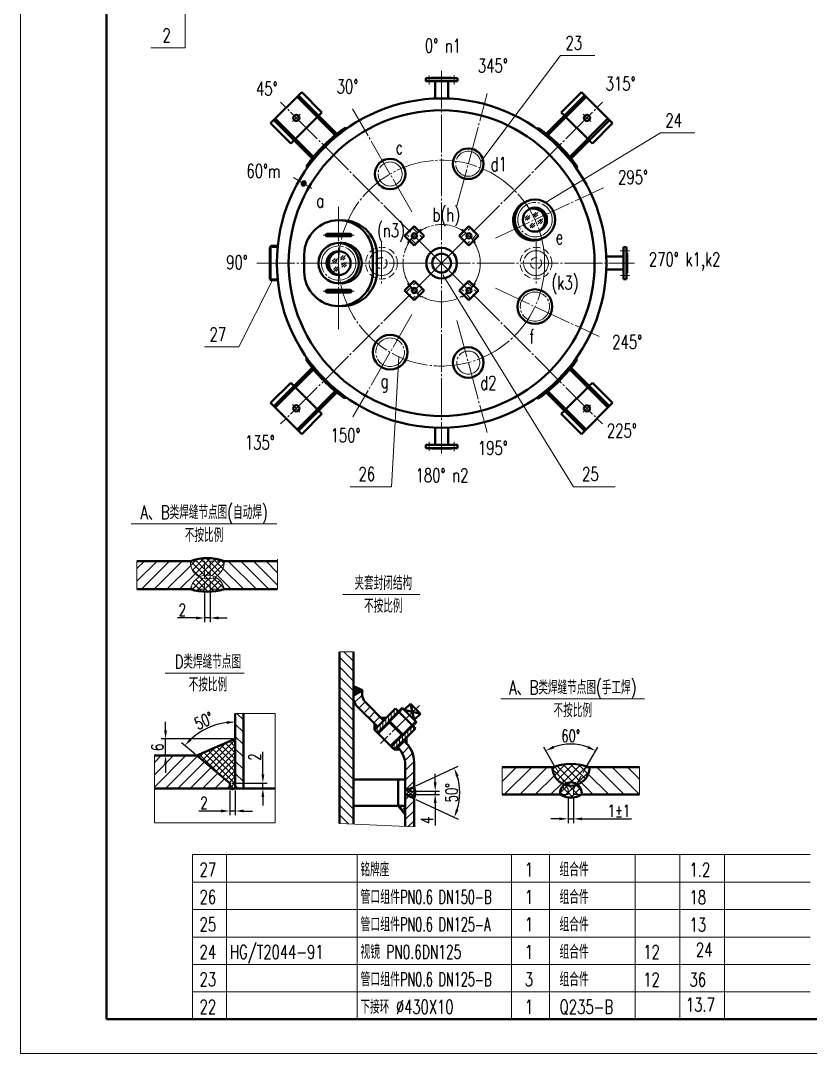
# Model space of a CAD drawing. Header units: millimetres. Extents: x 1794 to 2214, y -1115 to -518.
# Drawn here: x 1793.9 to 2023.9, y -1114.6 to -813.6 of the extents above; entities that cross this region are included whole.
import ezdxf

# ---------------------------------------------------------------- set-up
doc = ezdxf.new("R2010")
doc.units = ezdxf.units.MM
doc.linetypes.add('JIS_02_2.0', pattern=[3, 2, -1])
doc.linetypes.add('JIS_08_11', pattern=[12.8, 11, -0.6, 0.6, -0.6])
for name, color, linetype, lineweight in [('中心线', 4, 'JIS_08_11', 20), ('外壳线', 1, 'Continuous', 40), ('尺寸线', 2, 'Continuous', 20), ('虚线', 3, 'JIS_02_2.0', 20)]:
    doc.layers.add(name, color=color, linetype=linetype, lineweight=lineweight)
doc.styles.get("Standard").update_dxf_attribs({"font": 'romans.shx', "width": 0.707, "height": 3.5, "bigfont": 'hzfs.shx'})
doc.styles.add('文字', font='romans.shx', dxfattribs={"width": 0.7, "height": 4, "bigfont": 'hzfs.shx'})
doc.dimstyles.new('ISO-25', dxfattribs={"dimtxt": 3.5, "dimasz": 2.5, "dimexe": 1.25, "dimexo": 0.625, "dimtad": 1, "dimtxsty": 'Standard', "dimcen": 2.5, "dimadec": 0, "dimazin": 0, "dimtfac": 1, "dimtmove": 0, "dimatfit": 0, "dimfxl": 1, "dimarcsym": 0})

# ---------------------------------------------------------------- blocks, each defined once
blk = doc.blocks.new('*D168')
at = {"layer": 'DEFPOINTS', "color": 0}
for p in [(1956.68, -1024.69), (1949.67, -1031.21), (1958.65, -1031.21), (1953.36, -1037.61), (1954.96, -1037.61)]:
    blk.add_point(p, dxfattribs=at)
at = {"layer": '尺寸线', "color": 0, "lineweight": -2}
for p, q in [((1949.36, -1030.67), (1946.28, -1025.34)), ((1958.97, -1030.67), (1962.05, -1025.34))]:
    blk.add_line(p, q, dxfattribs=at)
blk.add_arc((1954.16, -1038.99), 14.52, 69.8772, 110.1228, dxfattribs=at)
at = {"layer": '尺寸线', "color": 0}
for points in [[(1949.34, -1025.74), (1948.99, -1024.98), (1946.9, -1026.42)], [(1959.33, -1024.98), (1958.98, -1025.74), (1961.42, -1026.42)]]:
    blk.add_solid(points, dxfattribs=at)
at = {"layer": '尺寸线', "color": 0, "insert": (1954.16, -1022.1), "char_height": 3.5, "attachment_point": 5}
blk.add_mtext('60°', dxfattribs=at)
blk = doc.blocks.new('*D169')
at = {"layer": 'DEFPOINTS', "color": 0}
for p in [(1953.36, -1039.21), (1954.96, -1039.21), (1954.96, -1046.27)]:
    blk.add_point(p, dxfattribs=at)
at = {"layer": '尺寸线', "color": 0, "lineweight": -2}
for p, q in [((1953.36, -1039.84), (1953.36, -1047.52)), ((1954.96, -1039.84), (1954.96, -1047.52)), ((1950.86, -1046.27), (1948.36, -1046.27)), ((1953.36, -1046.27), (1954.96, -1046.27)), ((1957.46, -1046.27), (1971.84, -1046.27))]:
    blk.add_line(p, q, dxfattribs=at)
at = {"layer": '尺寸线', "color": 0}
for points in [[(1950.86, -1045.85), (1950.86, -1046.68), (1953.36, -1046.27)], [(1957.46, -1045.85), (1957.46, -1046.68), (1954.96, -1046.27)]]:
    blk.add_solid(points, dxfattribs=at)
at = {"layer": '尺寸线', "color": 0, "insert": (1968.21, -1043.89), "char_height": 3.5, "attachment_point": 5}
blk.add_mtext('{\\Fromans|c134;1%%P1}', dxfattribs=at)
blk = doc.blocks.new('*D170')
at = {"layer": 'DEFPOINTS', "color": 0}
for p in [(1847.48, -979.37), (1849.11, -979.37), (1847.48, -987.72)]:
    blk.add_point(p, dxfattribs=at)
at = {"layer": '尺寸线', "color": 0, "lineweight": -2}
for p, q in [((1847.48, -980), (1847.48, -988.97)), ((1849.11, -980), (1849.11, -988.97)), ((1844.98, -987.72), (1839.58, -987.72)), ((1849.11, -987.72), (1847.48, -987.72)), ((1851.61, -987.72), (1854.11, -987.72))]:
    blk.add_line(p, q, dxfattribs=at)
at = {"layer": '尺寸线', "color": 0}
for points in [[(1844.98, -987.3), (1844.98, -988.14), (1847.48, -987.72)], [(1851.61, -987.3), (1851.61, -988.14), (1849.11, -987.72)]]:
    blk.add_solid(points, dxfattribs=at)
at = {"layer": '尺寸线', "color": 0, "insert": (1841.03, -985.35), "char_height": 3.5, "attachment_point": 5}
blk.add_mtext('2', dxfattribs=at)
blk = doc.blocks.new('*D173')
at = {"layer": 'DEFPOINTS', "color": 0}
for p in [(1854.82, -1037.42), (1856.42, -1037.42), (1856.42, -1043.98)]:
    blk.add_point(p, dxfattribs=at)
at = {"layer": '尺寸线', "color": 0, "lineweight": -2}
for p, q in [((1854.82, -1038.04), (1854.82, -1045.23)), ((1856.42, -1038.04), (1856.42, -1045.23)), ((1852.32, -1043.98), (1845.86, -1043.98)), ((1856.42, -1043.98), (1854.82, -1043.98)), ((1858.92, -1043.98), (1861.42, -1043.98))]:
    blk.add_line(p, q, dxfattribs=at)
at = {"layer": '尺寸线', "color": 0}
for points in [[(1852.32, -1043.56), (1852.32, -1044.39), (1854.82, -1043.98)], [(1858.92, -1043.56), (1858.92, -1044.39), (1856.42, -1043.98)]]:
    blk.add_solid(points, dxfattribs=at)
at = {"layer": '尺寸线', "color": 0, "insert": (1847.31, -1041.6), "char_height": 3.5, "attachment_point": 5}
blk.add_mtext('2', dxfattribs=at)
blk = doc.blocks.new('*D174')
at = {"layer": 'DEFPOINTS', "color": 0}
for p in [(1854.78, -1035.82), (1854.82, -1037.42), (1864.49, -1037.42)]:
    blk.add_point(p, dxfattribs=at)
at = {"layer": '尺寸线', "color": 0, "lineweight": -2}
for p, q in [((1864.49, -1033.32), (1864.49, -1026.78)), ((1855.4, -1035.82), (1865.74, -1035.82)), ((1855.45, -1037.42), (1865.74, -1037.42)), ((1864.49, -1037.42), (1864.49, -1035.82)), ((1864.49, -1039.92), (1864.49, -1042.42))]:
    blk.add_line(p, q, dxfattribs=at)
at = {"layer": '尺寸线', "color": 0}
for points in [[(1864.07, -1033.32), (1864.9, -1033.32), (1864.49, -1035.82)], [(1864.07, -1039.92), (1864.9, -1039.92), (1864.49, -1037.42)]]:
    blk.add_solid(points, dxfattribs=at)
at = {"layer": '尺寸线', "color": 0, "insert": (1862.11, -1028.23), "char_height": 3.5, "attachment_point": 5, "rotation": 90}
blk.add_mtext('2', dxfattribs=at)
blk = doc.blocks.new('*D175')
at = {"layer": 'DEFPOINTS', "color": 0}
for p in [(1850.93, -1018.85), (1856.42, -1022.97), (1845.25, -1027.82), (1854.82, -1035.85), (1856.42, -1037.42)]:
    blk.add_point(p, dxfattribs=at)
at = {"layer": '尺寸线', "color": 0, "lineweight": -2}
for p, q in [((1856.42, -1022.34), (1856.42, -1016.79)), ((1844.77, -1027.42), (1840.79, -1024.08))]:
    blk.add_line(p, q, dxfattribs=at)
blk.add_arc((1856.42, -1037.2), 19.15, 97.4844, 132.5156, dxfattribs=at)
at = {"layer": '尺寸线', "color": 0}
for points in [[(1853.9, -1017.79), (1853.96, -1018.62), (1856.42, -1018.04)], [(1843.78, -1023.37), (1843.18, -1022.79), (1841.75, -1024.89)]]:
    blk.add_solid(points, dxfattribs=at)
at = {"layer": '尺寸线', "color": 0, "insert": (1847.33, -1017.69), "char_height": 3.5, "attachment_point": 5, "rotation": 25}
blk.add_mtext('50°', dxfattribs=at)
blk = doc.blocks.new('*D176')
at = {"layer": 'DEFPOINTS', "color": 0}
for p in [(1836.14, -1022.97), (1856.42, -1022.97), (1845.25, -1027.82)]:
    blk.add_point(p, dxfattribs=at)
at = {"layer": '尺寸线', "color": 0, "lineweight": -2}
for p, q in [((1836.14, -1020.47), (1836.14, -1017.97)), ((1855.8, -1022.97), (1834.89, -1022.97)), ((1836.14, -1027.82), (1836.14, -1022.97)), ((1844.62, -1027.82), (1834.89, -1027.82)), ((1836.14, -1030.32), (1836.14, -1032.82))]:
    blk.add_line(p, q, dxfattribs=at)
at = {"layer": '尺寸线', "color": 0}
for points in [[(1835.73, -1020.47), (1836.56, -1020.47), (1836.14, -1022.97)], [(1835.73, -1030.32), (1836.56, -1030.32), (1836.14, -1027.82)]]:
    blk.add_solid(points, dxfattribs=at)
at = {"layer": '尺寸线', "color": 0, "insert": (1833.77, -1025.39), "char_height": 3.5, "attachment_point": 5, "rotation": 90}
blk.add_mtext('6', dxfattribs=at)
blk = doc.blocks.new('*D171')
at = {"layer": 'DEFPOINTS', "color": 0}
for p in [(1905.96, -1038.15), (1908.52, -1036.95), (1905.96, -1039.17), (1908.52, -1040.37), (1921.64, -1041.12)]:
    blk.add_point(p, dxfattribs=at)
at = {"layer": '尺寸线', "color": 0, "lineweight": -2}
for p, q in [((1909.08, -1036.69), (1921.36, -1030.96)), ((1909.08, -1040.63), (1921.36, -1046.36))]:
    blk.add_line(p, q, dxfattribs=at)
blk.add_arc((1904.86, -1038.66), 16.96, 343.4534, 16.5466, dxfattribs=at)
at = {"layer": '尺寸线', "color": 0}
for points in [[(1920.73, -1033.98), (1921.51, -1033.68), (1920.23, -1031.49)], [(1921.51, -1043.64), (1920.73, -1043.34), (1920.23, -1045.83)]]:
    blk.add_solid(points, dxfattribs=at)
at = {"layer": '尺寸线', "color": 0, "insert": (1919.45, -1038.66), "char_height": 3.5, "attachment_point": 5, "rotation": 90}
blk.add_mtext('50°', dxfattribs=at)
blk = doc.blocks.new('*D172')
at = {"layer": 'DEFPOINTS', "color": 0}
for p in [(1905.96, -1038.15), (1905.96, -1039.17), (1914.67, -1039.17)]:
    blk.add_point(p, dxfattribs=at)
at = {"layer": '尺寸线', "color": 0, "lineweight": -2}
for p, q in [((1914.67, -1035.65), (1914.67, -1033.15)), ((1906.58, -1038.15), (1915.92, -1038.15)), ((1914.67, -1038.15), (1914.67, -1039.17)), ((1906.58, -1039.17), (1915.92, -1039.17)), ((1914.67, -1041.67), (1914.67, -1048.18))]:
    blk.add_line(p, q, dxfattribs=at)
at = {"layer": '尺寸线', "color": 0}
for points in [[(1914.25, -1035.65), (1915.09, -1035.65), (1914.67, -1038.15)], [(1914.25, -1041.67), (1915.09, -1041.67), (1914.67, -1039.17)]]:
    blk.add_solid(points, dxfattribs=at)
at = {"layer": '尺寸线', "color": 0, "insert": (1912.29, -1046.67), "char_height": 3.5, "attachment_point": 5, "rotation": 90}
blk.add_mtext('4', dxfattribs=at)

msp = doc.modelspace()

# ---------------------------------------------------------------- hatches: boundary and pattern name
at = {"layer": '尺寸线'}
h = msp.add_hatch(dxfattribs=at)
h.set_pattern_fill('ANSI31', color=256, scale=0.8192, style=0)
h.set_pattern_definition([(45, (1549.7587, -765.866), (-1.839156, 1.839156), [])])
h.paths.add_polyline_path([(1843.38, -979.375, -0.235513), (1845.992, -975.775, -0.2911427), (1843.38, -971.183), (1827.815, -971.183), (1827.815, -979.375)])
h = msp.add_hatch(dxfattribs=at)
h.set_pattern_fill('ANSI37', color=256, scale=0.4096, style=0)
h.set_pattern_definition([(45, (1549.7587, -765.8659), (-0.919578, 0.919578), []), (135, (1549.7587, -765.8659), (-0.919578, -0.919578), [])])
h.paths.add_polyline_path([(1853.21, -971.183), (1849.114, -971.183), (1849.114, -975.279, -0.0789904), (1850.598, -975.775, 0.2911427)])
h.paths.add_polyline_path([(1847.476, -971.183), (1843.38, -971.183, 0.2911427), (1845.992, -975.775, -0.0789904), (1847.476, -975.279)])
h.paths.add_polyline_path([(1849.114, -971.183, 0.3120562), (1847.476, -971.183), (1847.476, -975.279, -0.0827625), (1849.114, -975.279)])
h.paths.add_polyline_path([(1849.114, -975.279, 0.0827625), (1847.476, -975.279), (1847.476, -976.279, 0.0838161), (1849.114, -976.279)])
h.paths.add_polyline_path([(1847.476, -976.279, -0.0801128), (1845.992, -975.775, 0.235513), (1843.38, -979.375), (1847.476, -979.375)])
h.paths.add_polyline_path([(1849.114, -976.279, -0.0838161), (1847.476, -976.279), (1847.476, -979.375, 0.1862063), (1849.114, -979.375)])
h.paths.add_polyline_path([(1850.598, -975.775, -0.0801128), (1849.114, -976.279), (1849.114, -979.375), (1853.21, -979.375, 0.235513)])
h.paths.add_polyline_path([(1853.21, -979.375), (1849.114, -979.375, -0.1862063), (1847.476, -979.375), (1843.38, -979.375, 0.1475319)])
h.paths.add_polyline_path([(1843.38, -971.183), (1847.476, -971.183, -0.3120562), (1849.114, -971.183), (1853.21, -971.183, 0.1836667)])
h = msp.add_hatch(dxfattribs=at)
h.set_pattern_fill('ANSI31', color=256, scale=0.8192, angle=90, style=0)
h.set_pattern_definition([(135, (1549.7587, -765.866), (-1.839156, -1.839156), [])])
h.paths.add_polyline_path([(1853.21, -971.183, -0.2911427), (1850.598, -975.775, -0.235513), (1853.21, -979.375), (1868.775, -979.375), (1868.775, -971.183)])
h = msp.add_hatch(dxfattribs=at)
h.set_pattern_fill('ANSI31', color=256, scale=0.64, angle=90, style=0)
h.set_pattern_definition([(135, (261.9281, -1426.1074), (-1.436841, -1.436841), [])])
h.paths.add_polyline_path([(1890.854, -997.547), (1886.758, -997.595), (1886.758, -1047.652), (1890.854, -1047.827)])
h = msp.add_hatch(dxfattribs=at)
h.set_pattern_fill('ANSI37', color=256, scale=0.128, style=0)
h.set_pattern_definition([(45, (1714.9337, -825.04174), (-0.2873682, 0.2873682), []), (135, (1714.9337, -825.04174), (-0.2873682, -0.2873682), [])])
h.paths.add_polyline_path([(1893.514, -1008.763), (1890.854, -1007.613), (1890.854, -1010.299)])
h.paths.add_polyline_path([(1900.46, -1016.812), (1898.877, -1016.812), (1899.664, -1017.6)])
h.paths.add_polyline_path([(1896.959, -1018.515), (1896.959, -1020.275), (1897.844, -1019.4)])
h.paths.add_polyline_path([(1906.336, -1022.523), (1905.457, -1023.392), (1906.269, -1024.204, -0.0031119), (1906.336, -1024.272)])
h.paths.add_polyline_path([(1903.709, -1025.265), (1903.636, -1025.192), (1902.72, -1026.099), (1904.431, -1026.099, 0.0359744)])
h = msp.add_hatch(dxfattribs=at)
h.set_pattern_fill('ANSI31', color=256, scale=0.64, style=0)
h.set_pattern_definition([(45, (261.9281, -1426.1074), (-1.436841, 1.436841), [])])
h.paths.add_polyline_path([(1894.566, -1012.501, -0.263864), (1893.514, -1008.763), (1890.854, -1010.299), (1890.854, -1010.819, 0.1989124), (1891.979, -1013.535), (1897.844, -1019.4), (1899.664, -1017.6)])
h.paths.add_polyline_path([(1906.269, -1024.204), (1905.457, -1023.392), (1903.636, -1025.192), (1903.709, -1025.265, -0.1989124), (1905.958, -1030.695), (1905.958, -1038.148), (1908.518, -1036.955), (1908.518, -1029.635, 0.1989124)])
h.paths.add_polyline_path([(1908.518, -1040.366), (1905.958, -1039.172), (1905.958, -1048.475), (1908.518, -1048.585)])
h = msp.add_hatch(dxfattribs=at)
h.set_pattern_fill('ANSI31', color=256, scale=0.256, angle=45, style=0)
h.set_pattern_definition([(90, (1714.9337, -825.0417), (-0.8128, 2e-16), [])])
h.paths.add_polyline_path([(1901.245, -1017.656), (1903.951, -1014.966), (1903.148, -1014.154), (1896.959, -1020.275), (1897.769, -1021.094)])
h.paths.add_polyline_path([(1904.221, -1015.239), (1903.951, -1014.966), (1901.245, -1017.656), (1901.516, -1017.929), (1901.516, -1017.928)])
h.paths.add_polyline_path([(1901.516, -1017.929), (1901.245, -1017.656), (1897.769, -1021.094), (1898.039, -1021.367)])
h.paths.add_polyline_path([(1908.908, -1019.979), (1908.1, -1019.162), (1905.394, -1021.834), (1905.399, -1021.84), (1901.91, -1025.28), (1902.72, -1026.099)])
h.paths.add_polyline_path([(1908.1, -1019.162), (1907.838, -1018.897), (1905.129, -1021.567), (1905.394, -1021.834)])
h.paths.add_polyline_path([(1905.399, -1021.84), (1905.129, -1021.567), (1901.64, -1025.007), (1901.91, -1025.28)])
h = msp.add_hatch(dxfattribs=at)
h.set_pattern_fill('ANSI31', color=256, scale=0.8, angle=90, style=0)
h.set_pattern_definition([(135, (1870.0118, -633.502), (-1.796051, -1.796051), [])])
h.paths.add_polyline_path([(1858.823, -1015.563), (1856.423, -1015.563), (1856.423, -1037.417), (1858.823, -1037.417)])
h = msp.add_hatch(dxfattribs=at)
h.set_pattern_fill('ANSI37', color=256, scale=0.4, style=0)
h.set_pattern_definition([(45, (1583.283, -1055.6608), (-0.8980256, 0.8980256), []), (135, (1583.283, -1055.6608), (-0.8980256, -0.8980256), [])])
h.paths.add_polyline_path([(1845.246, -1027.817), (1854.78, -1035.817), (1854.823, -1035.817), (1854.823, -1037.417, 0.222292), (1856.423, -1037.417), (1856.423, -1022.969)])
h = msp.add_hatch(dxfattribs=at)
h.set_pattern_fill('ANSI31', color=256, scale=0.8, style=0)
h.set_pattern_definition([(45, (1870.0118, -633.502), (-1.796051, 1.796051), [])])
h.paths.add_polyline_path([(1832.891, -1027.817), (1832.891, -1037.417), (1854.823, -1037.417), (1854.823, -1035.854), (1845.246, -1027.817)])
h = msp.add_hatch(dxfattribs=at)
h.set_pattern_fill('ANSI31', color=256, style=0)
h.set_pattern_definition([(45, (-575.6833, -366.2017), (-2.245064, 2.245064), [])])
h.paths.add_polyline_path([(1934.158, -1031.212), (1934.158, -1039.212), (1951.079, -1039.212, -0.2719444), (1952.285, -1036.26, -0.3104357), (1948.828, -1031.212)])
h = msp.add_hatch(dxfattribs=at)
h.set_pattern_fill('ANSI37', color=256, scale=0.5, angle=90, style=0)
h.set_pattern_definition([(135, (-575.6833, -366.2017), (-1.122532, -1.122532), []), (225, (-575.6833, -366.2017), (1.122532, -1.122532), [])])
h.paths.add_polyline_path([(1958.655, -1031.212), (1959.633, -1031.212, 0.1787371), (1948.828, -1031.212), (1949.67, -1031.212), (1952.498, -1036.111, -0.2876478), (1955.844, -1036.081)])
h.paths.add_polyline_path([(1949.67, -1031.212), (1948.828, -1031.212, 0.3104357), (1952.285, -1036.26, -0.0206449), (1952.498, -1036.111)])
h.paths.add_polyline_path([(1959.633, -1031.212), (1958.655, -1031.212), (1955.844, -1036.081, -0.0274943), (1956.128, -1036.278, 0.3130103)])
h.paths.add_polyline_path([(1955.844, -1036.081, 0.2876478), (1952.498, -1036.111), (1952.659, -1036.388, 0.1406748), (1955.639, -1036.435)])
h.paths.add_polyline_path([(1953.358, -1037.6), (1952.659, -1036.388, -0.0182708), (1952.285, -1036.26, 0.2719444), (1951.079, -1039.212), (1953.358, -1039.212)])
h.paths.add_polyline_path([(1956.128, -1036.278, -0.0237855), (1955.639, -1036.435), (1954.958, -1037.615), (1954.958, -1039.212), (1957.311, -1039.212, 0.2694259)])
h.paths.add_polyline_path([(1954.958, -1037.615), (1955.639, -1036.435, -0.1406748), (1952.659, -1036.388), (1953.365, -1037.612), (1953.358, -1039.212), (1951.079, -1039.212, 0.2732853), (1957.311, -1039.212), (1954.958, -1039.212)])
h = msp.add_hatch(dxfattribs=at)
h.set_pattern_fill('ANSI31', color=256, angle=90, style=0)
h.set_pattern_definition([(135, (-575.6833, -366.2017), (-2.245064, -2.245064), [])])
h.paths.add_polyline_path([(1974.158, -1039.212), (1974.158, -1031.212), (1959.633, -1031.212, -0.3130103), (1956.128, -1036.278, -0.2694259), (1957.311, -1039.212)])
h = msp.add_hatch(dxfattribs=at)
h.set_pattern_fill('ANSI37', color=256, scale=0.256, style=0)
h.set_pattern_definition([(45, (1714.9337, -821.1939), (-0.5747364, 0.5747364), []), (135, (1714.9337, -821.1939), (-0.5747364, -0.5747364), [])])
h.paths.add_polyline_path([(1903.845, -1042.5), (1905.958, -1044.962), (1905.958, -1042.5)])
h.paths.add_polyline_path([(1905.958, -1038.148), (1905.958, -1039.172), (1908.518, -1040.366, 0.2115288), (1908.518, -1036.955)])

# ---------------------------------------------------------------- linework, layer by layer
at = {"layer": '中心线'}
for p, q in [((1912.922, -829.611), (1912.922, -832.26)), ((1916.547, -828.24), (1916.547, -939.791)), ((1920.168, -829.552), (1920.168, -832.231)), ((1921.018, -867.626), (1929.804, -834.837)), ((1916.547, -884.313), (1869.669, -837.436)), ((1907.909, -869.352), (1890.569, -839.318)), ((1916.547, -884.313), (1963.424, -837.436)), ((1875.309, -840.886), (1873.154, -843.04)), ((1959.974, -843.075), (1957.82, -840.92)), ((1878.793, -862.516), (1873.39, -859.397)), ((1932.203, -877.012), (1963.718, -862.317)), ((1886.548, -903.524), (1886.548, -867.945)), ((1906.657, -878.294), (1910.531, -874.419)), ((1922.566, -874.423), (1926.441, -878.298)), ((1882.006, -876.148), (1891.089, -876.148)), ((1899.047, -878.085), (1899.047, -890.297)), ((1944.046, -878.085), (1944.046, -890.297)), ((1971.249, -880.688), (1968.6, -880.688)), ((1862.771, -884.313), (1972.753, -884.313)), ((1916.547, -884.313), (1869.669, -931.191)), ((1916.547, -884.313), (1963.424, -931.191)), ((1910.527, -894.203), (1906.653, -890.329)), ((1926.437, -890.333), (1922.562, -894.207)), ((1971.307, -887.935), (1968.629, -887.935)), ((1882.006, -892.478), (1891.089, -892.478)), ((1932.203, -891.614), (1962.4, -905.695)), ((1907.909, -899.274), (1890.711, -929.061)), ((1921.018, -901), (1929.778, -933.695)), ((1873.119, -925.551), (1875.273, -927.706)), ((1957.784, -927.741), (1959.939, -925.587)), ((1912.922, -939.016), (1912.922, -936.367)), ((1920.168, -939.074), (1920.168, -936.396)), ((1910.082, -1013.261), (1898.747, -1024.267))]:
    msp.add_line(p, q, dxfattribs=at)
for centre, radius in [((1924.311, -855.336), 3.655), ((1916.547, -884.313), 29.999), ((1901.547, -858.333), 3.5), ((1943.735, -871.635), 5), ((1916.547, -884.313), 11.25), ((1886.548, -884.313), 5), ((1899.047, -884.313), 3.625), ((1944.046, -884.313), 3.625), ((1943.735, -896.991), 4.262), ((1901.547, -910.293), 4.172), ((1924.311, -913.29), 3.369)]:
    msp.add_circle(centre, radius, dxfattribs=at)
msp.add_arc((1916.547, -884.313), 46.386, 148.67403, 151.14452, dxfattribs=at)
at = {"layer": '外壳线'}
for p, q in [((1818.941, -1104.607), (1818.941, -527.607)), ((1911.922, -831.315), (1911.922, -830.415)), ((1911.922, -830.415), (1921.171, -830.415)), ((1919.496, -830.315), (1913.597, -830.315)), ((1913.597, -830.315), (1913.597, -830.415)), ((1919.496, -830.315), (1919.496, -830.415)), ((1921.171, -831.315), (1921.171, -830.415)), ((1911.922, -831.315), (1921.171, -831.315)), ((1914.647, -836.352), (1914.647, -831.315)), ((1918.446, -836.352), (1918.446, -831.315)), ((1875.792, -834.509), (1866.742, -843.559)), ((1874.435, -835.866), (1885.567, -846.998)), ((1874.888, -835.414), (1886.065, -846.591)), ((1875.792, -834.509), (1881.686, -840.404)), ((1958.206, -835.414), (1947.026, -846.593)), ((1958.658, -835.866), (1947.524, -847)), ((1957.3, -834.508), (1951.41, -840.397)), ((1966.351, -843.559), (1957.3, -834.508)), ((1867.647, -842.654), (1878.826, -853.833)), ((1868.1, -842.202), (1879.233, -853.335)), ((1880.328, -841.759), (1873.993, -848.095)), ((1881.687, -840.403), (1880.782, -841.306)), ((1882.154, -842.68), (1881.706, -843.137)), ((1951.39, -843.134), (1950.936, -842.683)), ((1952.316, -841.306), (1951.41, -840.397)), ((1959.101, -848.095), (1952.765, -841.759)), ((1964.994, -842.202), (1953.862, -853.334)), ((1965.446, -842.654), (1954.269, -853.831)), ((1866.742, -843.559), (1872.63, -849.45)), ((1888.516, -844.736), (1888.825, -845.129)), ((1944.701, -844.83), (1944.349, -845.187)), ((1966.351, -843.559), (1960.456, -849.452)), ((1873.539, -848.543), (1872.63, -849.45)), ((1960.457, -849.454), (1959.554, -848.549)), ((1875.368, -849.47), (1874.916, -849.923)), ((1958.18, -849.92), (1957.723, -849.473)), ((1877.063, -856.158), (1877.421, -856.51)), ((1956.124, -856.282), (1955.731, -856.592)), ((1883.118, -875.798), (1889.977, -875.798)), ((1905.764, -876.359), (1908.592, -873.53)), ((1908.592, -873.53), (1911.42, -876.359)), ((1921.673, -876.359), (1924.501, -873.53)), ((1924.501, -873.53), (1927.33, -876.359)), ((1883.118, -876.498), (1889.977, -876.498)), ((1908.592, -879.187), (1905.764, -876.359)), ((1911.42, -876.359), (1908.592, -879.187)), ((1924.501, -879.187), (1921.673, -876.359)), ((1927.33, -876.359), (1924.501, -879.187)), ((1866.548, -888.913), (1866.548, -879.713)), ((1866.748, -888.913), (1866.748, -879.713)), ((1866.948, -879.313), (1868.809, -879.313)), ((1866.948, -879.513), (1868.809, -879.513)), ((1876.548, -881.813), (1876.548, -886.813)), ((1896.547, -886.813), (1896.547, -881.813)), ((1897.693, -886.813), (1897.693, -881.813)), ((1969.545, -879.688), (1970.445, -879.688)), ((1969.545, -879.688), (1969.545, -888.938)), ((1970.445, -879.688), (1970.445, -888.938)), ((1970.545, -881.363), (1970.445, -881.363)), ((1970.545, -881.363), (1970.545, -887.263)), ((1964.507, -882.413), (1969.545, -882.413)), ((1964.507, -886.213), (1969.545, -886.213)), ((1970.545, -887.263), (1970.445, -887.263)), ((1866.948, -889.113), (1868.809, -889.113)), ((1866.948, -889.313), (1868.809, -889.313)), ((1905.764, -892.268), (1908.592, -889.44)), ((1908.592, -889.44), (1911.42, -892.268)), ((1921.673, -892.268), (1924.501, -889.44)), ((1924.501, -889.44), (1927.33, -892.268)), ((1969.545, -888.938), (1970.445, -888.938)), ((1883.118, -892.128), (1889.977, -892.128)), ((1883.118, -892.828), (1889.977, -892.828)), ((1908.592, -895.096), (1905.764, -892.268)), ((1911.42, -892.268), (1908.592, -895.096)), ((1924.501, -895.096), (1921.673, -892.268)), ((1927.33, -892.268), (1924.501, -895.096)), ((1867.647, -925.972), (1878.824, -914.795)), ((1876.97, -912.344), (1877.363, -912.034)), ((1965.446, -925.972), (1954.267, -914.793)), ((1956.03, -912.468), (1955.673, -912.116)), ((1868.099, -926.425), (1879.231, -915.293)), ((1964.994, -926.425), (1953.86, -915.291)), ((1866.742, -925.067), (1872.637, -919.174)), ((1872.636, -919.173), (1873.539, -920.077)), ((1873.992, -920.532), (1880.328, -926.867)), ((1874.913, -918.706), (1875.371, -919.154)), ((1952.765, -926.867), (1959.101, -920.532)), ((1957.725, -919.157), (1958.177, -918.703)), ((1959.554, -920.083), (1960.463, -919.176)), ((1966.351, -925.067), (1960.463, -919.176)), ((1874.435, -932.76), (1885.569, -921.626)), ((1874.887, -933.213), (1886.067, -922.034)), ((1888.392, -923.797), (1888.744, -923.439)), ((1944.577, -923.89), (1944.268, -923.497)), ((1958.206, -933.213), (1947.028, -922.036)), ((1958.658, -932.76), (1947.526, -921.628)), ((1866.742, -925.067), (1875.793, -934.118)), ((1881.703, -925.492), (1882.157, -925.944)), ((1950.939, -925.947), (1951.387, -925.489)), ((1957.301, -934.118), (1966.351, -925.067)), ((1875.793, -934.118), (1881.683, -928.229)), ((1880.777, -927.321), (1881.683, -928.229)), ((1951.406, -928.224), (1952.311, -927.321)), ((1957.301, -934.118), (1951.407, -928.222)), ((1914.647, -932.274), (1914.647, -937.311)), ((1918.446, -932.274), (1918.446, -937.311)), ((1911.922, -937.311), (1911.922, -938.211)), ((1911.922, -937.311), (1921.171, -937.311)), ((1911.922, -938.211), (1921.171, -938.211)), ((1913.597, -938.311), (1913.597, -938.211)), ((1919.496, -938.311), (1913.597, -938.311)), ((1919.496, -938.311), (1919.496, -938.211)), ((1921.171, -937.311), (1921.171, -938.211)), ((1827.815, -971.183), (1843.38, -971.183)), ((1853.21, -971.183), (1868.775, -971.183)), ((1827.815, -979.375), (1843.38, -979.375)), ((1853.21, -979.375), (1868.775, -979.375)), ((1886.758, -1047.652), (1886.758, -997.595)), ((1890.854, -1047.827), (1890.854, -997.547)), ((1893.514, -1008.763), (1890.854, -1007.613)), ((1890.854, -1010.299), (1893.514, -1008.763)), ((1891.979, -1013.535), (1897.844, -1019.4)), ((1894.539, -1012.474), (1899.664, -1017.6)), ((1903.148, -1014.154), (1896.959, -1020.275)), ((1901.245, -1017.656), (1905.055, -1013.869)), ((1903.148, -1014.154), (1908.908, -1019.979)), ((1905.055, -1013.869), (1909.204, -1018.071)), ((1907.492, -1012.721), (1905.673, -1014.523)), ((1907.492, -1012.721), (1910.38, -1015.642)), ((1907.492, -1012.721), (1908.572, -1017.431)), ((1856.423, -1037.417), (1856.423, -1015.563)), ((1858.823, -1037.417), (1858.823, -1015.563)), ((1898.877, -1016.812), (1900.46, -1016.812)), ((1910.38, -1015.642), (1905.687, -1014.509)), ((1910.38, -1015.642), (1908.56, -1017.442)), ((1896.959, -1020.275), (1896.959, -1018.515)), ((1901.516, -1017.928), (1898.039, -1021.367)), ((1901.245, -1017.656), (1905.399, -1021.84)), ((1901.496, -1017.944), (1901.496, -1018.308)), ((1901.496, -1018.308), (1904.741, -1021.59)), ((1908.908, -1019.979), (1902.72, -1026.099)), ((1905.395, -1021.833), (1909.204, -1018.071)), ((1845.246, -1027.817), (1856.423, -1022.969)), ((1896.959, -1020.275), (1902.72, -1026.099)), ((1905.13, -1021.566), (1901.64, -1025.007)), ((1905.101, -1021.59), (1904.741, -1021.59)), ((1906.207, -1022.651), (1906.216, -1022.66)), ((1906.336, -1022.523), (1906.336, -1024.272)), ((1902.72, -1026.099), (1904.431, -1026.099)), ((1903.636, -1025.192), (1903.709, -1025.265)), ((1905.457, -1023.392), (1906.269, -1024.204)), ((1832.891, -1027.817), (1845.246, -1027.817)), ((1854.823, -1035.854), (1845.246, -1027.817)), ((1905.958, -1048.475), (1905.958, -1030.695)), ((1905.958, -1048.475), (1905.958, -1030.695)), ((1908.518, -1036.955), (1908.518, -1029.635)), ((1934.158, -1031.212), (1949.67, -1031.212)), ((1958.655, -1031.212), (1974.158, -1031.212)), ((1903.845, -1034.82), (1890.854, -1034.82)), ((1903.845, -1042.5), (1903.845, -1034.805)), ((1905.958, -1034.82), (1903.845, -1034.82)), ((1904.492, -1034.82), (1904.492, -1034.809)), ((1832.891, -1037.417), (1854.823, -1037.417)), ((1854.78, -1035.817), (1854.823, -1035.817)), ((1854.823, -1037.417), (1854.823, -1035.817)), ((1856.423, -1037.417), (1868.064, -1037.417)), ((1908.518, -1036.955), (1905.958, -1038.148)), ((1908.518, -1040.366), (1905.958, -1039.172)), ((1908.518, -1048.585), (1908.518, -1040.366)), ((1934.158, -1039.212), (1951.079, -1039.212)), ((1957.311, -1039.212), (1974.158, -1039.212)), ((1905.958, -1042.5), (1890.854, -1042.5)), ((1903.845, -1042.5), (1905.958, -1044.962)), ((1908.518, -1048.585), (1908.518, -1044.214)), ((2203.941, -1104.607), (1818.941, -1104.607))]:
    msp.add_line(p, q, dxfattribs=at)
for centre, radius in [((1916.547, -884.313), 47.998), ((1916.547, -884.313), 44.549), ((1874.214, -841.98), 0.9), ((1958.879, -841.98), 0.9), ((1924.311, -855.336), 4.45), ((1901.547, -858.333), 4.45), ((1943.735, -871.635), 5.875), ((1943.735, -871.635), 3.5), ((1908.594, -876.357), 0.75), ((1924.503, -876.361), 0.75), ((1886.548, -884.313), 5.875), ((1886.548, -884.313), 3.5), ((1916.547, -884.313), 4.45), ((1916.547, -884.313), 2.75), ((1908.59, -892.266), 0.75), ((1924.499, -892.27), 0.75), ((1943.735, -896.991), 5.05), ((1901.547, -910.293), 5.05), ((1924.311, -913.29), 4.45), ((1874.214, -926.646), 0.9), ((1958.862, -926.664), 0.9)]:
    msp.add_circle(centre, radius, dxfattribs=at)
for centre, radius, start, end in [((1916.43, -884.176), 48.319, 125.28921, 144.55966), ((1916.683, -884.196), 48.319, 35.28921, 54.55966), ((1943.25, -871.861), 5.875, 112.39023, 297.60977), ((1943.187, -871.891), 3.5, 299.95612, 110.04388), ((1883.149, -876.148), 0.351, 85, 275), ((1889.946, -876.148), 0.351, 265, 95), ((1887.383, -884.313), 5.891, 264.84223, 95.15777), ((1866.948, -879.713), 0.4, 90, 180), ((1866.948, -879.713), 0.2, 90, 180), ((1887.232, -884.313), 3.532, 98.22409, 261.77591), ((1886.548, -886.813), 10, 180, 0), ((1887.693, -886.813), 10, 263.42277, 0), ((1866.948, -888.913), 0.4, 180, 270), ((1866.948, -888.913), 0.2, 180, 270), ((1883.149, -892.478), 0.351, 85, 275), ((1889.946, -892.478), 0.351, 265, 95), ((1916.41, -884.43), 48.319, 215.28921, 234.55966), ((1916.663, -884.45), 48.319, 305.28921, 324.55966), ((1848.295, -984.112), 13.832, 69.18533, 110.81467), ((1848.295, -963.079), 17.021, 253.21517, 286.78483), ((1894.694, -1010.819), 3.84, 180, 225), ((1897.335, -1009.705), 3.936, 166.15118, 224.72326), ((1898.278, -1030.695), 7.68, 0, 45), ((1900.838, -1029.635), 7.68, 0, 45), ((1954.23, -1045.841), 15.595, 69.73226, 110.26774), ((1954.23, -1031.22), 5.402, 179.91268, 0.08732), ((1855.623, -1035.707), 1.888, 244.93476, 295.06524), ((1904.667, -1038.66), 4.212, 336.11271, 23.88729), ((1954.195, -1038.763), 3.148, 351.80472, 188.19528), ((1954.195, -1033.936), 6.127, 239.43026, 300.56974)]:
    msp.add_arc(centre, radius, start, end, dxfattribs=at)
for major_axis, ratio in [((-0.325, -0.563), 0.8265111), ((-0.249, -0.431), 0.7569615)]:
    msp.add_ellipse((1876.379, -861.123), major_axis=major_axis, ratio=ratio, dxfattribs=at)
for centre, end_param in [((1886.548, -881.813), 6.2831853), ((1887.693, -881.813), 4.8271833)]:
    msp.add_ellipse(centre, major_axis=(-10, 0), ratio=1, start_param=3.1415927, end_param=end_param, dxfattribs=at)
at = {"layer": '尺寸线'}
for p, q in [((1793.941, -1114.607), (1793.941, -517.607)), ((1841.853, -821.595), (1841.853, -801.595)), ((1841.853, -821.595), (1831.853, -821.595)), ((1927.925, -854.676), (1951.205, -823.81)), ((1961.205, -823.81), (1951.205, -823.81)), ((1946.498, -866.794), (1980.297, -846.366)), ((1990.297, -846.366), (1980.297, -846.366)), ((1943.14, -870.386), (1943.943, -869.584)), ((1943.218, -870.939), (1944.608, -869.549)), ((1940.792, -871.234), (1941.594, -870.432)), ((1940.87, -871.787), (1942.26, -870.397)), ((1941.49, -871.796), (1942.23, -871.057)), ((1942.217, -873.495), (1943.019, -872.692)), ((1942.295, -874.048), (1943.685, -872.658)), ((1943.839, -870.948), (1944.578, -870.208)), ((1944.609, -872.269), (1945.412, -871.467)), ((1944.687, -872.822), (1946.077, -871.432)), ((1945.308, -872.832), (1946.048, -872.092)), ((1942.915, -874.057), (1943.655, -873.317)), ((1884.716, -883.757), (1885.518, -882.955)), ((1884.794, -884.31), (1886.184, -882.92)), ((1885.414, -884.32), (1886.154, -883.58)), ((1887.064, -882.909), (1887.867, -882.107)), ((1887.142, -883.462), (1888.532, -882.072)), ((1887.422, -884.948), (1888.224, -884.145)), ((1887.5, -885.5), (1888.89, -884.111)), ((1887.763, -883.472), (1888.503, -882.732)), ((1888.12, -885.51), (1888.86, -884.77)), ((1885.03, -886.173), (1885.832, -885.371)), ((1885.108, -886.726), (1886.497, -885.336)), ((1885.728, -886.735), (1886.468, -885.995)), ((1954.998, -949.472), (1916.945, -887.758)), ((1857.521, -908.75), (1867.28, -889.237)), ((1857.521, -908.75), (1847.521, -908.75)), ((1901.951, -949.472), (1904.095, -911.606)), ((1901.951, -949.472), (1889.874, -949.472)), ((1967.075, -949.472), (1954.998, -949.472)), ((1826.103, -960.261), (1868.592, -960.261)), ((1827.815, -979.375), (1827.815, -971.183)), ((1868.775, -970.614), (1868.775, -978.806)), ((1868.775, -971.183), (1868.775, -979.375)), ((1887.784, -980.891), (1910.184, -980.891)), ((1890.854, -997.547), (1886.758, -997.595)), ((1836.005, -1003.817), (1859.05, -1003.817)), ((1901.516, -1017.928), (1905.325, -1014.141)), ((1933.835, -1011.318), (1975.653, -1011.318)), ((1856.423, -1015.563), (1868.064, -1015.563)), ((1868.064, -1015.563), (1868.064, -1047.423)), ((1901.245, -1017.656), (1897.769, -1021.094)), ((1905.13, -1021.566), (1908.932, -1017.818)), ((1905.399, -1021.84), (1901.909, -1025.28)), ((1832.891, -1027.817), (1832.891, -1047.423)), ((1934.158, -1039.212), (1934.158, -1031.212)), ((1974.158, -1031.212), (1974.158, -1039.212)), ((1832.891, -1047.423), (1868.064, -1047.423)), ((1908.518, -1048.585), (1886.758, -1047.652)), ((1843.957, -1056.701), (2023.941, -1056.701)), ((1843.969, -1104.701), (1843.975, -1056.701)), ((1853.941, -1104.701), (1853.941, -1056.701)), ((1891.941, -1104.701), (1891.941, -1056.701)), ((1936.941, -1104.701), (1936.941, -1056.701)), ((1947.941, -1104.701), (1947.941, -1056.701)), ((1972.941, -1104.701), (1972.941, -1056.701)), ((1985.941, -1104.701), (1985.941, -1056.701)), ((1998.941, -1104.701), (1998.941, -1056.701)), ((1843.957, -1064.701), (2023.941, -1064.701)), ((1843.957, -1072.701), (2023.941, -1072.701)), ((1843.957, -1080.701), (2023.941, -1080.701)), ((1843.957, -1088.701), (2023.941, -1088.701)), ((1843.957, -1096.701), (2023.941, -1096.701)), ((2213.941, -1114.607), (1793.941, -1114.607))]:
    msp.add_line(p, q, dxfattribs=at)
for centre, radius, start, end in [((1848.295, -971.426), 4.921, 177.16626, 2.83374), ((1848.295, -980.194), 4.983, 9.46232, 170.53768)]:
    msp.add_arc(centre, radius, start, end, dxfattribs=at)
at = {"layer": '虚线'}
for p, q in [((1908.097, -874.025), (1910.925, -876.853)), ((1922.168, -876.853), (1924.996, -874.025)), ((1909.087, -878.692), (1906.258, -875.864)), ((1926.835, -875.864), (1924.006, -878.692)), ((1906.258, -892.763), (1909.087, -889.935)), ((1924.006, -889.935), (1926.835, -892.763)), ((1910.925, -891.773), (1908.097, -894.601)), ((1924.996, -894.601), (1922.168, -891.773)), ((1843.38, -971.183), (1847.476, -971.183)), ((1847.476, -971.183), (1847.476, -979.375)), ((1853.21, -971.183), (1849.114, -971.183)), ((1849.114, -971.183), (1849.114, -979.375)), ((1847.476, -979.375), (1843.38, -979.375)), ((1849.114, -979.375), (1853.21, -979.375)), ((1948.828, -1031.212), (1949.67, -1031.212)), ((1949.67, -1031.212), (1953.365, -1037.612)), ((1958.655, -1031.212), (1954.958, -1037.615)), ((1959.633, -1031.212), (1958.655, -1031.212)), ((1953.365, -1037.612), (1953.365, -1039.212)), ((1954.958, -1037.615), (1954.958, -1039.212)), ((1953.358, -1039.212), (1951.079, -1039.212)), ((1954.958, -1039.212), (1957.311, -1039.212))]:
    msp.add_line(p, q, dxfattribs=at)
for centre, radius in [((1899.047, -884.313), 4.625), ((1944.046, -884.313), 4.625), ((1899.047, -884.313), 1.625), ((1944.046, -884.313), 1.625)]:
    msp.add_circle(centre, radius, dxfattribs=at)

# ---------------------------------------------------------------- texts
at = {"layer": '尺寸线', "style": '文字'}
for s, width, p in [('2', 0.707, (1835.243, -819.91)), ('23', 0.707, (1952.621, -822.125)), ('0%%D n1', 0.707, (1911.67, -822.941)), ('345%%D', 0.707, (1927.11, -828.76)), ('315%%D', 0.707, (1964.32, -833.985)), ('45%%D', 0.707, (1862.472, -835.446)), ('30%%D', 0.707, (1885.979, -834.825)), ('24', 0.707, (1981.712, -844.68)), ('c', 0.707, (1903.142, -852.564)), ('d1', 0.707, (1930.821, -857.473)), ('60%%Dm', 0.707, (1859.677, -859.452)), ('295%%D', 0.707, (1967.929, -861.265)), ('a', 0.707, (1880.014, -868.1)), ('b(h)', 0.707, (1913.908, -872.186)), ('(n3)', 0.707, (1897.731, -876.778)), ('e', 0.707, (1949.768, -878.76)), ('270%%D k1,k2', 0.707, (1976.904, -885.198)), ('90%%D', 0.707, (1853.792, -886.048)), ('(k3)', 0.707, (1948.544, -892.016)), ('27', 0.707, (1848.937, -907.064)), ('f', 0.707, (1942.106, -907.696)), ('245%%D', 0.707, (1966.247, -909.288)), ('d2', 0.707, (1927.787, -921.205)), ('g', 0.707, (1898.787, -920.65)), ('150%%D', 0.707, (1884.205, -936.478)), ('225%%D', 0.707, (1964.687, -935.158)), ('135%%D', 0.707, (1859.237, -938.586)), ('195%%D', 0.707, (1927.095, -940.182)), ('26', 0.707, (1892.328, -947.786)), ('180%%D n2', 0.707, (1908.972, -948.138)), ('25', 0.707, (1957.452, -947.786)), ('27', 0.707, (1846.048, -1063.046)), ('铭牌座', 0.7, (1892.913, -1063.046)), ('1', 0.707, (1940.774, -1063.046)), ('组合件', 0.707, (1950.896, -1063.046)), ('1.2', 0.707, (1988.742, -1063.109)), ('26', 0.707, (1846.047, -1071.046)), ('管口组件PN0.6 DN150-B ', 0.6, (1892.913, -1071.046)), ('1', 0.707, (1940.774, -1071.046)), ('组合件', 0.707, (1950.896, -1071.046)), ('18', 0.707, (1988.742, -1071.109)), ('25', 0.707, (1846.046, -1079.046)), ('管口组件PN0.6 DN125-A ', 0.6, (1892.913, -1079.046)), ('1', 0.707, (1940.774, -1079.046)), ('组合件', 0.707, (1950.896, -1079.046)), ('13', 0.707, (1988.742, -1079.109)), ('24', 0.707, (1846.045, -1087.046)), ('HG/T2044-91', 0.7, (1854.913, -1087.046)), ('视镜 PN0.6DN125 ', 0.65, (1892.913, -1087.046)), ('1', 0.707, (1940.774, -1087.046)), ('组合件', 0.707, (1950.896, -1087.046)), ('12', 0.707, (1975.274, -1087.109)), ('24', 0.707, (1990.615, -1086.417)), ('23', 0.707, (1846.044, -1095.046)), ('管口组件PN0.6 DN125-B ', 0.6, (1892.913, -1095.046)), ('3', 0.707, (1940.774, -1095.046)), ('组合件', 0.707, (1950.896, -1095.046)), ('12', 0.707, (1975.274, -1095.109)), ('36', 0.707, (1988.742, -1095.109)), ('13.7', 0.707, (1987.669, -1102.417)), ('22', 0.707, (1846.043, -1103.046)), ('下接环 %%C430X10  ', 0.7, (1892.913, -1103.046)), ('1', 0.707, (1940.774, -1103.046)), ('Q235-B', 0.707, (1950.896, -1103.046))]:
    msp.add_text(s, height=4, dxfattribs=dict(at, width=width)).set_placement(p)
at = {"layer": '尺寸线', "char_height": 4, "attachment_point": 5, "style": '文字'}
for s, insert, width in [('A{\\fSimSun|b0|i0|c134|p2;、}B类焊缝节点图(自动焊)\\P不按比例', (1847.348, -960.261), 57.78688), ('夹套封闭结构\\P不按比例', (1899.554, -980.891), 24.6937), ('D类焊缝节点图\\P不按比例', (1848.47, -1003.817), 45.146), ('A{\\fSimSun|b0|i0|c134|p2;、}B类焊缝节点图(手工焊)\\P不按比例', (1954.744, -1011.318), 45.146)]:
    msp.add_mtext(s, dxfattribs=dict(at, insert=insert, width=width))

# ---------------------------------------------------------------- dimensions: what is measured, and where the dimension line sits
at = {"layer": '尺寸线'}
dim = msp.add_linear_dim(base=(1847.476, -987.72), p1=(1849.114, -979.375), p2=(1847.476, -979.375), text='2', dimstyle='ISO-25', dxfattribs=at)
dim.commit()
dim.dimension.update_dxf_attribs({"geometry": '*D170', "text_midpoint": (1841.026, -985.345)})
dim = msp.add_angular_dim_2l(base=(1850.931, -1018.849), line1=((1856.423, -1037.417), (1856.423, -1022.969)), line2=((1854.823, -1035.854), (1845.246, -1027.817)), dimstyle='ISO-25', dxfattribs=at)
dim.commit()
dim.dimension.update_dxf_attribs({"geometry": '*D175', "text_midpoint": (1847.326, -1017.686)})
for base, p1, p2, text, picture, middle in [((1836.144, -1022.969), (1845.246, -1027.817), (1856.423, -1022.969), '6', '*D176', (1836.144, -1025.393)), ((1864.486, -1037.417), (1854.78, -1035.817), (1854.823, -1037.417), '2', '*D174', (1864.486, -1028.227)), ((1914.67, -1039.172), (1905.958, -1038.148), (1905.958, -1039.172), '4', '*D172', (1914.67, -1046.672))]:
    dim = msp.add_linear_dim(base=base, p1=p1, p2=p2, angle=90, text=text, dimstyle='ISO-25', dxfattribs=at)
    dim.commit()
    dim.dimension.update_dxf_attribs({"geometry": picture, "text_midpoint": middle, "dimtype": 160})
for base, line1, line2, picture, middle in [((1956.684, -1024.694), ((1954.958, -1037.615), (1958.655, -1031.212)), ((1953.365, -1037.612), (1949.67, -1031.212)), '*D168', (1954.162, -1024.473)), ((1921.641, -1041.118), ((1908.518, -1040.366), (1905.958, -1039.172)), ((1908.518, -1036.955), (1905.958, -1038.148)), '*D171', (1921.82, -1038.66))]:
    dim = msp.add_angular_dim_2l(base=base, line1=line1, line2=line2, dimstyle='ISO-25', dxfattribs=at)
    dim.commit()
    dim.dimension.update_dxf_attribs({"geometry": picture, "text_midpoint": middle, "dimtype": 162})
for base, p1, p2, text, picture, middle in [((1856.423, -1043.977), (1854.823, -1037.417), (1856.423, -1037.417), '2', '*D173', (1847.311, -1043.977)), ((1954.958, -1046.268), (1953.358, -1039.212), (1954.958, -1039.212), '{\\Fromans|c134;1%%P1}', '*D169', (1968.208, -1046.268))]:
    dim = msp.add_linear_dim(base=base, p1=p1, p2=p2, text=text, dimstyle='ISO-25', dxfattribs=at)
    dim.commit()
    dim.dimension.update_dxf_attribs({"geometry": picture, "text_midpoint": middle, "dimtype": 160})

doc.saveas('drawing.dxf')
